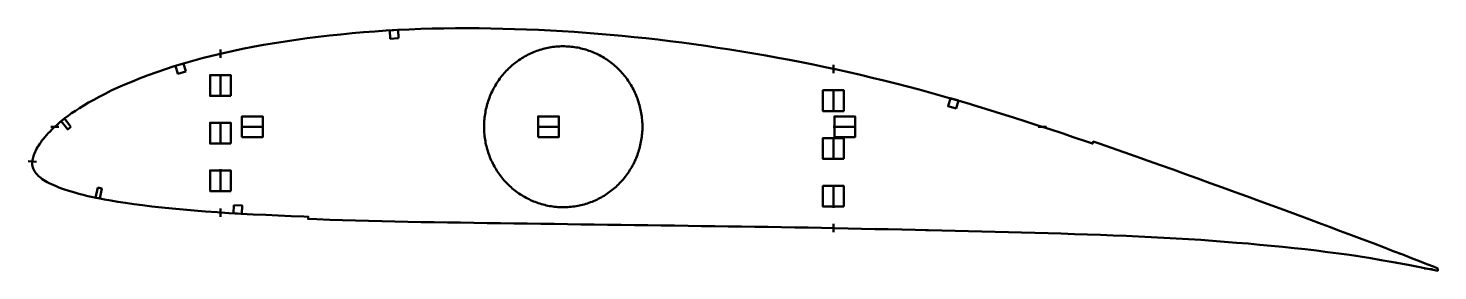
# Model space of a CAD drawing. Header units: metres. Extents: x -3 to 676, y 31 to 147.
import ezdxf

# ---------------------------------------------------------------- set-up
doc = ezdxf.new("R2010")
doc.units = ezdxf.units.M
doc.layers.add('Layer', color=1, linetype='Continuous', lineweight=50)

msp = doc.modelspace()

# ---------------------------------------------------------------- linework, layer by layer
at = {"layer": 'Layer'}
for p, q in [((90, 133.13), (90, 137.13)), ((255, 138.69), (255, 139.19)), ((385, 125.85), (385, 129.85)), ((90, 125.35), (90, 114.35)), ((385, 118.04), (385, 107.04)), ((90, 102.44), (90, 91.44)), ((12.3, 100), (8.3, 100)), ((110.85, 100), (99.85, 100)), ((216.9, 100), (216.4, 100)), ((253.42, 100), (242.42, 100)), ((293.1, 100), (293.6, 100)), ((395.99, 100), (384.99, 100)), ((385, 95.06), (385, 84.06)), ((483.53, 100), (487.53, 100)), ((1.47, 83.21), (-2.52, 83.52)), ((90, 79.53), (90, 68.53)), ((385, 72.08), (385, 61.08)), ((255, 61.31), (255, 60.81)), ((90, 60.75), (90, 56.75)), ((601.36, 60.17), (601.18, 59.7)), ((385, 53.26), (385, 49.26)), ((427.28, 50.45), (431.27, 50.14)), ((596.85, 43.12), (596.78, 42.63)), ((638.84, 46.19), (638.66, 45.73)), ((636.6, 38.41), (636.52, 37.91)), ((656.32, 35.05), (656.24, 34.56)), ((657.53, 39.06), (657.34, 38.6)), ((669.45, 31.81), (673.44, 31.5))]:
    msp.add_line(p, q, dxfattribs=at)
for points in [[(675.88, 31.91), (673.86, 32.73), (670.6, 34), (667.08, 35.39), (663.24, 36.88), (659.04, 38.49), (654.52, 40.21), (649.75, 42.04), (644.75, 43.95), (639.6, 45.91), (634.41, 47.87), (629.17, 49.81), (623.86, 51.81), (618.49, 53.85), (613.03, 55.88), (607.48, 57.93), (601.83, 60), (596.07, 62.11), (590.23, 64.25), (584.32, 66.41), (578.36, 68.58), (572.38, 70.76), (566.41, 72.94), (560.43, 75.11), (554.46, 77.27), (548.49, 79.41), (542.53, 81.55), (536.59, 83.66), (530.68, 85.76), (524.78, 87.83), (518.89, 89.88), (513.01, 91.91), (510.09, 92.9), (509.75, 91.91), (506.8, 92.92), (500.95, 94.9), (495.11, 96.85), (489.27, 98.78), (483.44, 100.68), (477.6, 102.57), (471.78, 104.43), (466, 106.26), (460.26, 108.05), (454.55, 109.8), (448.87, 111.5), (443.21, 113.16), (437.56, 114.77), (431.91, 116.35), (426.27, 117.88), (420.64, 119.37), (415.02, 120.82), (409.38, 122.23), (403.74, 123.6), (398.09, 124.93), (392.42, 126.22), (386.75, 127.48), (381.06, 128.7), (375.37, 129.88), (369.67, 131.02), (363.95, 132.12), (358.21, 133.19), (352.45, 134.22), (346.69, 135.22), (340.92, 136.19), (335.14, 137.12), (329.37, 138.01), (323.6, 138.87), (317.84, 139.68), (312.08, 140.46), (306.32, 141.19), (300.57, 141.89), (294.82, 142.54), (289.07, 143.15), (283.32, 143.73), (277.57, 144.26), (271.83, 144.75), (266.08, 145.19), (260.33, 145.6), (254.58, 145.96), (248.83, 146.29), (243.08, 146.57), (237.34, 146.81), (231.61, 147.01), (225.88, 147.17), (220.17, 147.28), (214.47, 147.36), (208.8, 147.39), (203.16, 147.38), (197.55, 147.32), (191.99, 147.21), (186.43, 147.04), (180.89, 146.82), (175.35, 146.54), (169.82, 146.22), (164.31, 145.85), (158.81, 145.43), (153.34, 144.96), (147.89, 144.44), (142.48, 143.87), (137.1, 143.25), (131.75, 142.57), (126.45, 141.84), (121.19, 141.06), (115.98, 140.23), (110.8, 139.33), (105.66, 138.38), (100.59, 137.4), (95.6, 136.37), (90.72, 135.3), (85.94, 134.17), (81.26, 132.99), (76.67, 131.75), (72.17, 130.45), (67.78, 129.11), (63.49, 127.72), (59.32, 126.3), (55.28, 124.83), (51.37, 123.34), (47.62, 121.84), (44.04, 120.33), (40.65, 118.84), (37.45, 117.36), (34.45, 115.89), (31.64, 114.44), (29.01, 113.02), (26.55, 111.63), (24.27, 110.28), (22.16, 108.97), (20.2, 107.7), (18.39, 106.46), (16.72, 105.27), (15.18, 104.1), (13.75, 102.97), (12.42, 101.87), (11.19, 100.8), (10.05, 99.77), (8.99, 98.77), (8.01, 97.8), (7.11, 96.86), (6.27, 95.94), (5.5, 95.04), (4.78, 94.17), (4.11, 93.32), (3.5, 92.49), (2.94, 91.67), (2.41, 90.87), (1.94, 90.13), (1.52, 89.39), (1.13, 88.64), (0.77, 87.9), (0.46, 87.22), (0.2, 86.56), (-0.01, 85.89), (-0.19, 85.22), (-0.34, 84.57), (-0.46, 83.95), (-0.53, 83.32), (-0.57, 82.76), (-0.57, 82.18), (-0.53, 81.61), (-0.43, 81.03), (-0.28, 80.44), (-0.08, 79.85), (0.17, 79.27), (0.47, 78.69), (0.83, 78.12), (1.26, 77.55), (1.74, 76.99), (2.28, 76.43), (2.87, 75.89), (3.51, 75.36), (4.21, 74.83), (4.97, 74.32), (5.8, 73.82), (6.69, 73.33), (7.65, 72.84), (8.67, 72.35), (9.77, 71.86), (10.95, 71.36), (12.2, 70.86), (13.53, 70.36), (14.96, 69.85), (16.49, 69.35), (18.15, 68.84), (19.93, 68.32), (21.86, 67.79), (23.95, 67.25), (26.2, 66.7), (28.64, 66.14), (31.28, 65.59), (34.15, 65.03), (37.28, 64.48), (40.69, 63.93), (44.37, 63.36), (48.33, 62.8), (52.56, 62.24), (57.06, 61.71), (61.83, 61.19), (66.85, 60.68), (72.06, 60.19), (77.42, 59.71), (82.89, 59.26), (88.45, 58.85), (94.12, 58.49), (99.91, 58.16), (105.8, 57.85), (111.78, 57.57), (117.84, 57.3), (123.98, 57.06), (130.18, 56.82), (132.26, 56.74), (132.22, 55.69), (136.37, 55.53), (142.6, 55.31), (148.83, 55.11), (155.07, 54.93), (161.35, 54.76), (167.66, 54.6), (173.97, 54.45), (180.28, 54.31), (186.59, 54.18), (192.9, 54.08), (199.25, 53.98), (205.62, 53.89), (212.01, 53.8), (218.42, 53.7), (224.83, 53.6), (231.26, 53.52), (237.7, 53.43), (244.15, 53.34), (250.6, 53.25), (257.05, 53.16), (263.5, 53.06), (269.94, 52.97), (276.38, 52.89), (282.83, 52.8), (289.28, 52.72), (295.73, 52.63), (302.18, 52.53), (308.63, 52.44), (315.08, 52.35), (321.52, 52.27), (327.97, 52.19), (334.41, 52.11), (340.84, 52.02), (347.27, 51.93), (353.69, 51.83), (360.12, 51.72), (366.53, 51.61), (372.94, 51.5), (379.34, 51.38), (385.75, 51.24), (392.17, 51.1), (398.6, 50.96), (405.03, 50.82), (411.47, 50.68), (417.91, 50.54), (424.34, 50.4), (430.77, 50.26), (437.2, 50.11), (443.62, 49.96), (450.05, 49.81), (456.45, 49.66), (462.85, 49.51), (469.23, 49.34), (475.61, 49.16), (482, 48.98), (488.38, 48.8), (494.73, 48.61), (501.03, 48.42), (507.29, 48.21), (513.52, 47.99), (519.73, 47.75), (525.87, 47.51), (531.95, 47.24), (538, 46.93), (544.03, 46.6), (550.04, 46.25), (555.99, 45.91), (561.84, 45.56), (567.57, 45.16), (573.27, 44.7), (578.97, 44.23), (584.62, 43.78), (590.19, 43.29), (595.74, 42.73), (601.26, 42.18), (606.74, 41.66), (612.13, 41.11), (617.49, 40.47), (622.89, 39.77), (628.26, 39.08), (633.49, 38.38), (638.61, 37.59), (643.69, 36.75), (648.68, 35.89), (653.51, 35.05), (658.1, 34.22), (662.44, 33.4), (666.52, 32.63), (670.3, 31.89), (673.78, 31.19), (675.94, 30.74)], [(293.1, 100), (293.09, 100.81), (293.07, 101.63), (293.03, 102.44), (292.97, 103.25), (292.89, 104.06), (292.8, 104.87), (292.69, 105.67), (292.56, 106.47), (292.42, 107.27), (292.26, 108.07), (292.09, 108.86), (291.9, 109.65), (291.69, 110.44), (291.46, 111.22), (291.22, 111.99), (290.97, 112.76), (290.7, 113.53), (290.41, 114.29), (290.1, 115.04), (289.79, 115.79), (289.45, 116.52), (289.1, 117.26), (288.74, 117.98), (288.36, 118.7), (287.96, 119.4), (287.55, 120.1), (287.13, 120.79), (286.69, 121.47), (286.24, 122.14), (285.78, 122.81), (285.3, 123.46), (284.81, 124.1), (284.3, 124.73), (283.78, 125.35), (283.25, 125.96), (282.71, 126.56), (282.15, 127.14), (281.59, 127.71), (281.01, 128.28), (280.42, 128.82), (279.81, 129.36), (279.2, 129.88), (278.58, 130.39), (277.94, 130.89), (277.3, 131.37), (276.64, 131.84), (275.98, 132.3), (275.31, 132.74), (274.63, 133.16), (273.93, 133.57), (273.24, 133.97), (272.53, 134.35), (271.81, 134.72), (271.09, 135.07), (270.36, 135.4), (269.63, 135.72), (268.88, 136.03), (268.14, 136.32), (267.38, 136.59), (266.62, 136.85), (265.86, 137.09), (265.09, 137.31), (264.31, 137.52), (263.53, 137.71), (262.75, 137.88), (261.97, 138.04), (261.18, 138.18), (260.39, 138.3), (259.59, 138.41), (258.8, 138.5), (258, 138.57), (257.2, 138.62), (256.4, 138.66), (255.6, 138.68), (254.8, 138.69), (254, 138.68), (253.2, 138.65), (252.4, 138.6), (251.6, 138.53), (250.81, 138.45), (250.01, 138.36), (249.22, 138.24), (248.43, 138.11), (247.64, 137.96), (246.86, 137.79), (246.08, 137.61), (245.3, 137.41), (244.53, 137.2), (243.76, 136.97), (243, 136.72), (242.24, 136.46), (241.49, 136.17), (240.74, 135.88), (240, 135.57), (239.27, 135.24), (238.55, 134.9), (237.83, 134.54), (237.12, 134.16), (236.41, 133.77), (235.72, 133.37), (235.03, 132.95), (234.36, 132.52), (233.69, 132.07), (233.03, 131.61), (232.38, 131.13), (231.74, 130.64), (231.11, 130.14), (230.49, 129.62), (229.88, 129.09), (229.29, 128.55), (228.7, 128), (228.13, 127.43), (227.57, 126.85), (227.02, 126.26), (226.48, 125.66), (225.96, 125.04), (225.44, 124.42), (224.95, 123.78), (224.46, 123.13), (223.99, 122.48), (223.53, 121.81), (223.09, 121.13), (222.66, 120.45), (222.24, 119.75), (221.84, 119.05), (221.45, 118.34), (221.08, 117.62), (220.72, 116.89), (220.38, 116.16), (220.05, 115.41), (219.74, 114.66), (219.45, 113.91), (219.17, 113.15), (218.9, 112.38), (218.65, 111.61), (218.42, 110.83), (218.21, 110.05), (218.01, 109.26), (217.82, 108.47), (217.66, 107.67), (217.51, 106.87), (217.37, 106.07), (217.25, 105.27), (217.15, 104.46), (217.07, 103.65), (217, 102.84), (216.95, 102.03), (216.92, 101.22), (216.9, 100.41), (216.9, 99.59), (216.92, 98.78), (216.95, 97.97), (217, 97.16), (217.07, 96.35), (217.15, 95.54), (217.25, 94.73), (217.37, 93.93), (217.51, 93.13), (217.66, 92.33), (217.82, 91.53), (218.01, 90.74), (218.21, 89.95), (218.42, 89.17), (218.65, 88.39), (218.9, 87.62), (219.17, 86.85), (219.45, 86.09), (219.74, 85.34), (220.05, 84.59), (220.38, 83.84), (220.72, 83.11), (221.08, 82.38), (221.45, 81.66), (221.84, 80.95), (222.24, 80.25), (222.66, 79.55), (223.09, 78.87), (223.53, 78.19), (223.99, 77.52), (224.46, 76.87), (224.95, 76.22), (225.44, 75.58), (225.96, 74.96), (226.48, 74.34), (227.02, 73.74), (227.57, 73.15), (228.13, 72.57), (228.7, 72), (229.29, 71.45), (229.88, 70.91), (230.49, 70.38), (231.11, 69.86), (231.74, 69.36), (232.38, 68.87), (233.03, 68.39), (233.69, 67.93), (234.36, 67.48), (235.03, 67.05), (235.72, 66.63), (236.41, 66.23), (237.12, 65.84), (237.83, 65.46), (238.55, 65.1), (239.27, 64.76), (240, 64.43), (240.74, 64.12), (241.49, 63.83), (242.24, 63.54), (243, 63.28), (243.76, 63.03), (244.53, 62.8), (245.3, 62.59), (246.08, 62.39), (246.86, 62.21), (247.64, 62.04), (248.43, 61.89), (249.22, 61.76), (250.01, 61.64), (250.81, 61.55), (251.6, 61.47), (252.4, 61.4), (253.2, 61.35), (254, 61.32), (254.8, 61.31), (255.6, 61.32), (256.4, 61.34), (257.2, 61.38), (258, 61.43), (258.8, 61.5), (259.59, 61.59), (260.39, 61.7), (261.18, 61.82), (261.97, 61.96), (262.75, 62.12), (263.53, 62.29), (264.31, 62.48), (265.09, 62.69), (265.86, 62.91), (266.62, 63.15), (267.38, 63.41), (268.14, 63.68), (268.88, 63.97), (269.63, 64.28), (270.36, 64.6), (271.09, 64.93), (271.81, 65.28), (272.53, 65.65), (273.24, 66.03), (273.93, 66.43), (274.63, 66.84), (275.31, 67.26), (275.98, 67.7), (276.64, 68.16), (277.3, 68.63), (277.94, 69.11), (278.58, 69.61), (279.2, 70.12), (279.81, 70.64), (280.42, 71.18), (281.01, 71.72), (281.59, 72.29), (282.15, 72.86), (282.71, 73.44), (283.25, 74.04), (283.78, 74.65), (284.3, 75.27), (284.81, 75.9), (285.3, 76.54), (285.78, 77.19), (286.24, 77.86), (286.69, 78.53), (287.13, 79.21), (287.55, 79.9), (287.96, 80.6), (288.36, 81.3), (288.74, 82.02), (289.1, 82.74), (289.45, 83.48), (289.79, 84.21), (290.1, 84.96), (290.41, 85.71), (290.7, 86.47), (290.97, 87.24), (291.22, 88.01), (291.46, 88.78), (291.69, 89.56), (291.9, 90.35), (292.09, 91.14), (292.26, 91.93), (292.42, 92.73), (292.56, 93.53), (292.69, 94.33), (292.8, 95.13), (292.89, 95.94), (292.97, 96.75), (293.03, 97.56), (293.07, 98.37), (293.09, 99.19), (293.1, 100)]]:
    msp.add_lwpolyline(points, close=True, dxfattribs=at)
for points in [[(175.75, 142.56), (171.76, 142.33), (171.53, 146.32), (175.52, 146.55), (175.75, 142.56)], [(73.38, 126.64), (69.55, 125.47), (68.38, 129.3), (72.21, 130.47), (73.38, 126.64)], [(95, 114.85), (85, 114.85), (85, 124.85), (95, 124.85), (95, 114.85)], [(390, 107.54), (380, 107.54), (380, 117.54), (390, 117.54), (390, 107.54)], [(444.05, 108.74), (440.21, 109.87), (441.33, 113.7), (445.17, 112.58), (444.05, 108.74)], [(18.05, 100), (16.48, 98.76), (13.38, 102.68), (14.95, 103.92), (18.05, 100)], [(95, 91.94), (85, 91.94), (85, 101.94), (95, 101.94), (95, 91.94)], [(100.35, 95), (100.35, 105), (110.35, 105), (110.35, 95), (100.35, 95)], [(242.92, 95), (242.92, 105), (252.92, 105), (252.92, 95), (242.92, 95)], [(385.49, 95), (385.49, 105), (395.49, 105), (395.49, 95), (385.49, 95)], [(390, 84.56), (380, 84.56), (380, 94.56), (390, 94.56), (390, 84.56)], [(95, 69.03), (85, 69.03), (85, 79.03), (95, 79.03), (95, 69.03)], [(30.95, 70.76), (32.91, 70.35), (31.88, 65.46), (29.92, 65.87), (30.95, 70.76)], [(390, 61.58), (380, 61.58), (380, 71.58), (390, 71.58), (390, 61.58)], [(96.53, 62.36), (100.53, 62.13), (100.3, 58.14), (96.31, 58.37), (96.53, 62.36)]]:
    msp.add_lwpolyline(points, dxfattribs=at)

doc.saveas('drawing.dxf')
